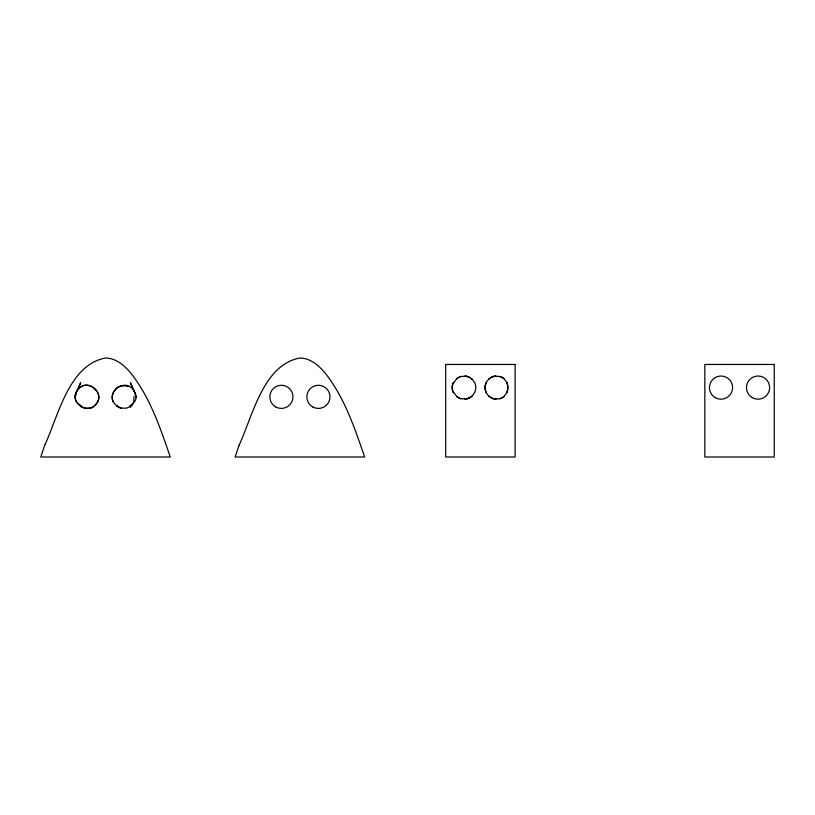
<?xml version="1.0" encoding="UTF-8"?>
<svg xmlns="http://www.w3.org/2000/svg" width="815" height="815" viewBox="0 0 815 815"><rect width="100%" height="100%" fill="white"/><g stroke="black" fill="none" stroke-linecap="round" stroke-linejoin="round"><path stroke-width="1.22" d="M79.187 388.337C88.825 378.486 105.38 393.788 96.007 404.148C88.244 414.886 70.385 403.578 76.518 392.015M135.616 397.221L134.964 393.024L130.41 382.744L136.625 396.671M75.459 396.854L76.111 393.024L80.665 382.744L74.45 396.671M76.365 392.351C84.159 374.778 109.169 393.828 94.112 406.002M453.568 383.019L456.675 378.802A17.472 14.201 54.1 0 1 458.05 377.793L459.049 377.233A16.504 13.295 45.4 0 1 460.648 376.581L465.762 376.133M507.205 392.168L504.098 396.385A17.472 14.201 54.1 0 1 502.723 397.394L501.734 397.954A16.504 13.295 45.4 0 1 500.125 398.606L495.011 399.055M491.883 377.019L488.593 379.23L486.198 382.5A11.441 11.196 84.9 0 0 486.27 392.657M468.89 398.168L472.18 395.958L474.575 392.687A11.441 11.349 -90 0 0 474.625 382.469M130.451 406.491L126.264 408.203L121.241 408.071M89.844 408.071L84.811 408.203L80.634 406.491M495.011 376.133L500.125 376.581A16.504 13.295 -45.4 0 1 501.734 377.233L502.723 377.793A17.472 14.201 -54.1 0 1 504.108 378.792L507.205 383.019M465.762 399.055L460.648 398.606A16.504 13.295 -45.4 0 1 459.049 397.954L458.05 397.394A17.472 14.201 -54.1 0 1 456.665 396.396L453.568 392.168M468.89 377.019L472.18 379.23L474.575 382.5M491.883 398.168L488.593 395.958L486.198 392.687A11.441 11.196 -84.9 0 1 486.27 382.53M116.973 406.002C101.916 393.828 126.916 374.778 134.709 392.351M506.859 382.683A8.395 5.012 -90 0 1 507.083 392.046M502.244 377.477A17.451 14.181 -56.4 0 1 504.088 378.812M499.564 376.418A16.331 13.152 -45.5 0 1 501.724 377.233M491.944 377.264A12.337 10.147 -49.4 0 1 496.04 376.245M488.623 379.26A11.267 10.269 -66.3 0 1 489.947 378.17M495.021 399.187A12.113 10.391 56.2 0 1 491.832 398.331M507.083 383.142A8.395 5.012 -90 0 1 506.859 392.504M504.088 396.375A17.451 14.181 56.4 0 1 502.244 397.71M501.724 397.954A16.331 13.152 45.5 0 1 499.564 398.769M496.04 398.943A12.337 10.147 49.4 0 1 491.944 397.924M489.947 397.017A11.267 10.269 66.3 0 1 488.623 395.927M491.832 376.856A12.113 10.391 -56.2 0 1 495.021 376M465.752 376A12.113 10.391 56.2 0 1 468.941 376.856M453.66 392.82A8.395 5.756 86.2 0 1 453.14 382.581M458.529 397.71A17.451 14.181 -56.4 0 1 456.685 396.375M461.209 398.769A16.331 13.152 -45.5 0 1 459.049 397.954M468.829 397.924A12.337 10.147 -49.4 0 1 464.733 398.943M472.15 395.927A11.267 10.269 -66.3 0 1 470.826 397.017M468.941 398.331A12.113 10.391 -56.2 0 1 465.752 399.187M453.14 392.606A8.395 5.756 -86.2 0 1 453.66 382.367M456.685 378.812A17.451 14.181 56.4 0 1 458.529 377.477M459.049 377.233A16.331 13.152 45.5 0 1 461.209 376.418M464.733 376.245A12.337 10.147 49.4 0 1 468.829 377.264M470.826 378.17A11.267 10.269 66.3 0 1 472.15 379.26M136.258 397.017A20.813 14.629 24.3 0 1 129.799 405.799M121.221 408.244A9.23 7.437 30.7 0 1 116.84 406.135M133.833 396.722A20.905 13.977 45.5 0 1 130.42 407.154M121.252 407.887A9.23 7.06 30.1 0 1 117.085 405.87M112.898 401.632A14.843 12.785 25.5 0 1 116.199 388.796M115.842 388.409A16.076 13.468 53.1 0 1 127.996 386.585M94.234 406.135A9.23 7.437 -30.7 0 1 89.854 408.244M81.276 405.799A20.813 14.629 -24.3 0 1 74.817 397.017M76.253 391.984A7.376 4.87 -53 0 1 79.045 388.083M44.794 445.021L40.75 457.011L170.325 457.011C159.984 427.457 149.909 396.528 129.829 371.915C123.646 364.835 115.424 358.06 105.543 357.989C68.552 364.835 58.13 416.822 44.794 445.021M239.162 445.021L235.117 457.011L364.692 457.011C354.352 427.457 344.276 396.528 324.197 371.915C318.013 364.835 309.792 358.06 299.9 357.989C262.909 364.835 252.487 416.822 239.162 445.021M515.1 364.458L445.683 364.458L445.683 457.011L515.1 457.011L515.1 364.458M774.25 364.458L704.832 364.458L704.832 457.011L774.25 457.011L774.25 364.458M715.244 397.618A11.573 11.573 0 0 0 732.604 387.594A11.573 11.573 0 0 0 715.244 377.579A11.573 11.573 0 0 0 715.244 397.618M752.265 397.618A11.573 11.573 0 0 0 769.625 387.594A11.573 11.573 0 0 0 752.265 377.579A11.573 11.573 0 0 0 752.265 397.618M275.613 406.868A11.573 11.573 0 0 0 292.962 396.854A11.573 11.573 0 0 0 275.613 386.83A11.573 11.573 0 0 0 275.613 406.868M312.634 406.868A11.573 11.573 0 0 0 329.983 396.854A11.573 11.573 0 0 0 312.634 386.83A11.573 11.573 0 0 0 312.634 406.868"/></g></svg>
